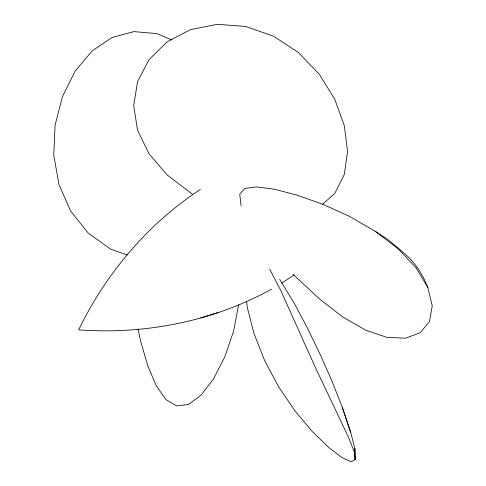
<?xml version="1.0" encoding="UTF-8"?>
<svg xmlns="http://www.w3.org/2000/svg" width="486" height="486" viewBox="0 0 486 486"><rect width="100%" height="100%" fill="white"/><g stroke="black" fill="none" stroke-linecap="round" stroke-linejoin="round"><path stroke-width="0.73" d="M238.632 304.746L233.638 331.021L224.55 357.447L213.19 379.378L200.803 395.404L188.398 404.467L176.661 405.913L165.914 399.559L156.243 385.763L147.671 365.448L140.333 340.048L138.085 329.01M322.595 204.29L334.787 193.392L344.325 174.425L347.539 151.383L344.325 125.728L334.787 99.314L319.266 74.212L298.434 52.524L273.393 36.128L245.685 26.463L217.357 24.3L190.476 29.646L167.093 41.851L149.002 59.705L137.581 81.575L133.68 105.681L137.581 130.272L149.002 153.783L167.093 174.899L192.808 194.485M294.079 275.003L281.771 283.095M200.354 189.406C147.878 223.9 105.948 273.43 78.671 329.86C145.077 334.714 213.184 321.44 271.619 289.127M279.693 279.377L294.401 303.556L307.577 328.36L320.523 355.145L332.363 382.069L342.29 407.311L350.728 432.54L354.895 448.378L355.114 459.677L351.044 461.7L341.937 457.508L328.585 447.351L312.401 431.653L295.166 411.168L278.691 386.941L264.56 360.393L253.899 333.232L247.277 307.407L246.584 301.411M200.718 317.88L208.397 315.511M209.982 315.025L217.989 312.553M127.156 254.98L110.747 249.227L88.282 233.116L70.64 211.021L58.94 184.425L53.752 155.113L55.106 125.066L62.53 96.368L75.221 71.059L92.127 50.921L112.072 37.471L133.99 31.608L156.832 33.607L171.965 39.98M293.022 274.359L319.952 299.309L342.794 317L365.496 330.085L386.874 337.357L405.61 338.195L420.281 332.661L429.533 321.459L432.248 305.84L427.783 287.414L424.26 279.292L420.098 271.741L415.348 264.852L410.075 258.704L404.334 253.352L387.561 239.24L375.277 231.36L349.3 216.294L322.388 204.108L296.715 195.02L274.25 189.212L256.602 186.916L244.901 188.44L239.72 194.145L241.117 205.675M375.277 231.36L398.186 248.838L416.156 267.895L427.783 287.414M269.712 269.171L280.841 290.634L315.736 368.273L348.565 437.37L354.118 451.458L355.114 459.677M350.728 432.54L342.29 407.311M354.895 448.378L355.072 458.286"/></g></svg>
